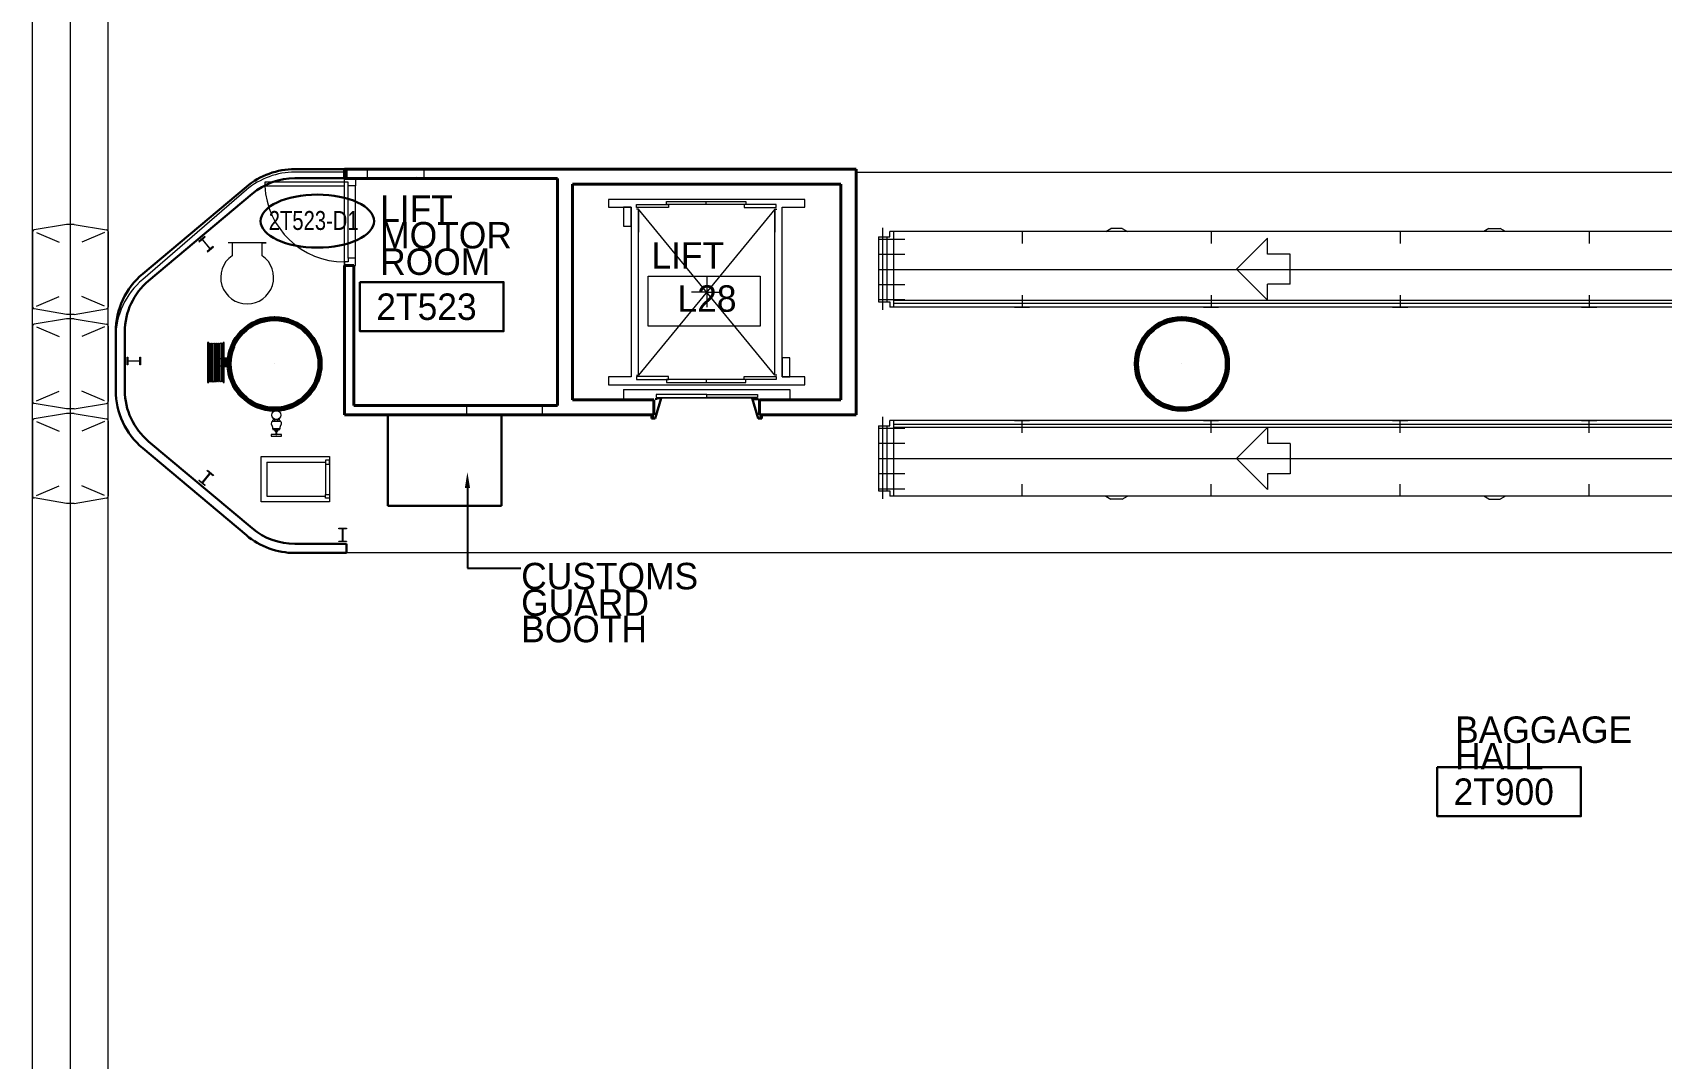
# Model space of a CAD drawing. Header units: metres. Extents: x 1807 to 3745, y 842 to 1968.
# Drawn here: x 3482.8 to 3504.34, y 1298.82 to 1312.38 of the extents above; entities that cross this region are included whole.
import ezdxf
from ezdxf import colors
from ezdxf.entities.mleader import LeaderData, LeaderLine
from ezdxf.enums import TextEntityAlignment as Align
from ezdxf.math import Vec2, Vec3

# ---------------------------------------------------------------- set-up
doc = ezdxf.new("R2010")
doc.units = ezdxf.units.M
doc.header["$MEASUREMENT"] = 0
doc.linetypes.add('DGN1', pattern=[7.299439, 0, -7.299439])
doc.layers.get('0').update_dxf_attribs({"lineweight": 0})
for name, color, linetype, lineweight in [('Level 1', 7, 'Continuous', 0), ('Level 31', 7, 'Continuous', 0), ('Level 33', 7, 'Continuous', 0), ('Primary Door', 7, 'Continuous', 0), ('TRIRIGA DOOR BOX', 7, 'Continuous', 0)]:
    doc.layers.add(name, color=color, linetype=linetype, lineweight=lineweight)
doc.styles.add('Style-CHAR_FAST_FONT', font='CHAR_FAST_FONT.shx', dxfattribs={"height": 0.2})

# ---------------------------------------------------------------- blocks, each defined once
blk = doc.blocks.new('AnonymusCell_280')
at = {"layer": 'Primary Door', "color": 7, "linetype": 'Continuous', "lineweight": 30}
blk.add_ellipse((0, 0), major_axis=(0.75, 0), ratio=0.466667, dxfattribs=at)
at = {"layer": 'Primary Door', "color": 7, "linetype": 'Continuous', "lineweight": 30, "style": 'Style-CHAR_FAST_FONT', "width": 0.799986}
blk.add_text('2T523-D1', height=0.25, dxfattribs=at).set_placement((-0.643, 0.133), align=Align.TOP_LEFT)
blk = doc.blocks.new('AnonymusCell_372')
at = {"layer": 'Level 33', "color": 7, "linetype": 'Continuous', "lineweight": 13}
blk.add_lwpolyline([(-0.739, 0.305), (0.739, 0.305), (0.739, -0.358), (-0.739, -0.358)], close=True, dxfattribs=at)
at = {"layer": 'Level 33', "color": 7, "linetype": 'Continuous', "lineweight": 13, "style": 'Style-CHAR_FAST_FONT'}
blk.add_text('L28', height=0.35, dxfattribs=at).set_placement((-0.353, 0.008), align=Align.MIDDLE_LEFT)

msp = doc.modelspace()

# ---------------------------------------------------------------- linework, layer by layer
at = {"layer": 'Level 1', "color": 7, "linetype": 'Continuous', "lineweight": 0}
for p, q in [((3482.8, 1267.909), (3482.8, 1392.8)), ((3483.8, 1267.909), (3483.8, 1392.8)), ((3486.925, 1310.402), (3485.871, 1310.402)), ((3485.871, 1310.402), (3485.871, 1310.354)), ((3486.915, 1310.535), (3486.27, 1310.535)), ((3486.915, 1310.575), (3493.69, 1310.575)), ((3486.925, 1310.45), (3487.069, 1310.45)), ((3486.925, 1310.402), (3486.925, 1310.45)), ((3486.925, 1310.402), (3486.925, 1310.45)), ((3486.925, 1310.45), (3487.069, 1310.45)), ((3486.925, 1309.3), (3486.925, 1310.402)), ((3486.973, 1310.402), (3486.925, 1310.402)), ((3486.925, 1310.354), (3486.925, 1310.402)), ((3486.973, 1310.402), (3486.925, 1310.402)), ((3486.973, 1310.354), (3486.973, 1310.402)), ((3486.973, 1310.354), (3486.973, 1310.402)), ((3487.069, 1310.45), (3487.069, 1310.354)), ((3487.069, 1310.45), (3487.069, 1310.354)), ((3493.69, 1310.575), (3493.69, 1310.535)), ((3493.69, 1310.535), (3511.63, 1310.535)), ((3485.627, 1310.301), (3484.257, 1309.116)), ((3485.871, 1310.354), (3486.925, 1310.354)), ((3486.973, 1309.396), (3486.973, 1310.354)), ((3487.069, 1310.354), (3486.973, 1310.354)), ((3487.069, 1310.354), (3486.973, 1310.354)), ((3487.069, 1309.396), (3487.069, 1310.354)), ((3493.015, 1310.175), (3490.415, 1310.175)), ((3490.415, 1310.175), (3490.415, 1310.072)), ((3493.015, 1310.072), (3493.015, 1310.175)), ((3490.415, 1310.072), (3490.715, 1310.072)), ((3490.715, 1310.072), (3490.615, 1310.072)), ((3490.615, 1310.072), (3490.615, 1309.822)), ((3490.715, 1310.072), (3490.715, 1307.828)), ((3490.715, 1309.822), (3490.715, 1310.072)), ((3490.785, 1310.067), (3490.785, 1310.107)), ((3490.785, 1310.107), (3491.21, 1310.107)), ((3491.21, 1310.067), (3490.785, 1310.067)), ((3490.815, 1310.047), (3490.786, 1310.047)), ((3492.615, 1307.853), (3490.815, 1310.047)), ((3492.615, 1310.047), (3490.815, 1307.853)), ((3490.815, 1310.047), (3490.815, 1309.74)), ((3490.815, 1307.853), (3490.815, 1310.047)), ((3491.185, 1310.147), (3492.235, 1310.147)), ((3491.185, 1310.107), (3491.185, 1310.147)), ((3492.235, 1310.107), (3491.185, 1310.107)), ((3491.21, 1310.107), (3491.21, 1310.067)), ((3491.71, 1310.107), (3491.71, 1310.147)), ((3492.21, 1310.107), (3492.21, 1310.067)), ((3492.635, 1310.107), (3492.21, 1310.107)), ((3492.21, 1310.067), (3492.635, 1310.067)), ((3492.235, 1310.147), (3492.235, 1310.107)), ((3492.615, 1310.047), (3492.615, 1309.74)), ((3492.615, 1307.853), (3492.615, 1310.047)), ((3492.615, 1310.047), (3492.644, 1310.047)), ((3492.635, 1310.067), (3492.635, 1310.107)), ((3492.715, 1307.828), (3492.715, 1310.072)), ((3492.715, 1310.072), (3493.015, 1310.072)), ((3482.8, 1309.749), (3482.8, 1308.751)), ((3483.25, 1309.845), (3482.821, 1309.774)), ((3482.85, 1309.738), (3483.15, 1309.611)), ((3483.35, 1309.845), (3483.25, 1309.845)), ((3483.35, 1309.845), (3483.779, 1309.774)), ((3483.75, 1309.738), (3483.45, 1309.611)), ((3483.8, 1309.749), (3483.8, 1308.751)), ((3483.8, 1309.749), (3483.8, 1308.751)), ((3490.615, 1309.822), (3490.715, 1309.822)), ((3490.715, 1309.782), (3490.715, 1309.74)), ((3511.854, 1309.75), (3494.136, 1309.75)), ((3494.136, 1309.68), (3494.136, 1309.75)), ((3495.886, 1309.75), (3495.886, 1309.59)), ((3496.992, 1309.75), (3497.061, 1309.79)), ((3497.211, 1309.79), (3497.061, 1309.79)), ((3497.211, 1309.79), (3497.28, 1309.75)), ((3498.386, 1309.75), (3498.386, 1309.59)), ((3500.886, 1309.75), (3500.886, 1309.59)), ((3502.061, 1309.79), (3501.992, 1309.75)), ((3502.061, 1309.79), (3502.211, 1309.79)), ((3502.28, 1309.75), (3502.211, 1309.79)), ((3503.386, 1309.75), (3503.386, 1309.59)), ((3493.986, 1309.68), (3494.136, 1309.68)), ((3493.986, 1309.68), (3493.986, 1308.82)), ((3493.986, 1309.65), (3494.336, 1309.65)), ((3499.131, 1309.662), (3498.72, 1309.252)), ((3499.131, 1309.452), (3499.131, 1309.662)), ((3486.973, 1309.348), (3486.925, 1309.348)), ((3486.925, 1309.348), (3486.925, 1309.3)), ((3486.973, 1309.348), (3486.925, 1309.348)), ((3486.925, 1309.348), (3486.925, 1309.3)), ((3486.925, 1309.3), (3487.069, 1309.3)), ((3486.925, 1309.3), (3487.069, 1309.3)), ((3487.069, 1309.396), (3486.973, 1309.396)), ((3486.973, 1309.396), (3486.973, 1309.348)), ((3487.069, 1309.396), (3486.973, 1309.396)), ((3486.973, 1309.396), (3486.973, 1309.348)), ((3487.069, 1309.3), (3487.069, 1309.396)), ((3487.069, 1309.3), (3487.069, 1309.396)), ((3493.986, 1309.45), (3494.336, 1309.45)), ((3499.431, 1309.452), (3499.131, 1309.452)), ((3499.431, 1309.052), (3499.431, 1309.452)), ((3483.299, 1309.251), (3483.301, 1309.249)), ((3483.301, 1309.251), (3483.299, 1309.249)), ((3491.715, 1309.15), (3491.715, 1308.95)), ((3499.13, 1308.842), (3498.72, 1309.252)), ((3482.85, 1308.762), (3483.15, 1308.889)), ((3483.75, 1308.762), (3483.45, 1308.889)), ((3491.715, 1308.95), (3491.515, 1308.95)), ((3491.715, 1308.95), (3491.715, 1308.75)), ((3491.715, 1308.95), (3491.915, 1308.95)), ((3493.986, 1309.05), (3494.336, 1309.05)), ((3495.886, 1308.91), (3495.886, 1308.75)), ((3498.386, 1308.91), (3498.386, 1308.75)), ((3499.131, 1308.842), (3499.131, 1309.052)), ((3499.431, 1309.052), (3499.131, 1309.052)), ((3500.886, 1308.91), (3500.886, 1308.75)), ((3503.386, 1308.91), (3503.386, 1308.75)), ((3483.25, 1308.655), (3482.821, 1308.727)), ((3483.35, 1308.655), (3483.25, 1308.655)), ((3483.35, 1308.655), (3483.779, 1308.727)), ((3493.986, 1308.85), (3494.336, 1308.85)), ((3493.986, 1308.82), (3494.136, 1308.82)), ((3494.136, 1308.82), (3494.136, 1308.75)), ((3511.854, 1308.75), (3494.136, 1308.75)), ((3508.476, 1308.84), (3494.186, 1308.84)), ((3494.186, 1308.84), (3494.186, 1308.8)), ((3507.886, 1308.8), (3494.186, 1308.8)), ((3495.786, 1308.75), (3495.986, 1308.75)), ((3498.286, 1308.75), (3498.486, 1308.75)), ((3500.786, 1308.75), (3500.986, 1308.75)), ((3503.286, 1308.75), (3503.486, 1308.75)), ((3482.8, 1308.499), (3482.8, 1307.501)), ((3483.25, 1308.595), (3482.821, 1308.523)), ((3482.85, 1308.488), (3483.15, 1308.361)), ((3483.35, 1308.595), (3483.25, 1308.595)), ((3483.299, 1308.626), (3483.301, 1308.624)), ((3483.301, 1308.626), (3483.299, 1308.624)), ((3483.35, 1308.595), (3483.779, 1308.523)), ((3483.75, 1308.488), (3483.45, 1308.361)), ((3483.8, 1308.499), (3483.8, 1307.501)), ((3483.8, 1308.499), (3483.8, 1307.501)), ((3483.9, 1307.65), (3483.9, 1308.425)), ((3483.9, 1308.425), (3483.9, 1307.65)), ((3485.13, 1308.264), (3485.13, 1307.774)), ((3485.149, 1308.264), (3485.149, 1307.774)), ((3485.167, 1308.264), (3485.167, 1307.774)), ((3485.186, 1308.264), (3485.186, 1307.774)), ((3485.204, 1308.264), (3485.204, 1307.774)), ((3485.223, 1308.264), (3485.223, 1307.774)), ((3485.241, 1308.261), (3485.241, 1307.774)), ((3485.241, 1308.261), (3485.241, 1307.774)), ((3485.26, 1308.264), (3485.26, 1307.774)), ((3485.278, 1308.264), (3485.278, 1307.774)), ((3485.297, 1308.264), (3485.297, 1307.774)), ((3485.316, 1308.264), (3485.316, 1307.774)), ((3492.815, 1308.078), (3492.715, 1308.078)), ((3492.715, 1308.078), (3492.715, 1307.828)), ((3492.815, 1307.828), (3492.815, 1308.078)), ((3483.299, 1308.001), (3483.301, 1307.999)), ((3483.301, 1308.001), (3483.299, 1307.999)), ((3485.999, 1308.001), (3486.001, 1307.999)), ((3485.999, 1307.999), (3486.001, 1308.001)), ((3490.715, 1307.828), (3490.415, 1307.828)), ((3490.415, 1307.828), (3490.415, 1307.725)), ((3491.21, 1307.833), (3490.785, 1307.833)), ((3490.785, 1307.833), (3490.785, 1307.793)), ((3490.785, 1307.793), (3491.21, 1307.793)), ((3490.786, 1307.853), (3490.815, 1307.853)), ((3492.235, 1307.793), (3491.185, 1307.793)), ((3491.185, 1307.793), (3491.185, 1307.753)), ((3491.21, 1307.793), (3491.21, 1307.833)), ((3491.71, 1307.793), (3491.71, 1307.753)), ((3492.21, 1307.793), (3492.21, 1307.833)), ((3492.21, 1307.833), (3492.635, 1307.833)), ((3492.635, 1307.793), (3492.21, 1307.793)), ((3492.235, 1307.753), (3492.235, 1307.793)), ((3492.644, 1307.853), (3492.615, 1307.853)), ((3492.635, 1307.833), (3492.635, 1307.793)), ((3493.015, 1307.828), (3492.715, 1307.828)), ((3492.715, 1307.828), (3492.815, 1307.828)), ((3493.015, 1307.725), (3493.015, 1307.828)), ((3497.999, 1308.001), (3498.001, 1307.999)), ((3497.999, 1307.999), (3498.001, 1308.001)), ((3482.85, 1307.512), (3483.15, 1307.639)), ((3483.75, 1307.512), (3483.45, 1307.639)), ((3490.415, 1307.725), (3493.015, 1307.725)), ((3490.615, 1307.66), (3492.815, 1307.66)), ((3490.615, 1307.66), (3490.615, 1307.525)), ((3491.715, 1307.595), (3491.045, 1307.595)), ((3491.045, 1307.595), (3491.045, 1307.555)), ((3491.185, 1307.753), (3492.235, 1307.753)), ((3491.715, 1307.595), (3492.385, 1307.595)), ((3491.715, 1307.555), (3491.715, 1307.595)), ((3491.715, 1307.555), (3491.715, 1307.595)), ((3492.385, 1307.595), (3492.385, 1307.555)), ((3492.815, 1307.66), (3492.815, 1307.525)), ((3483.25, 1307.405), (3482.821, 1307.477)), ((3483.35, 1307.405), (3483.25, 1307.405)), ((3483.299, 1307.376), (3483.301, 1307.374)), ((3483.301, 1307.376), (3483.299, 1307.374)), ((3483.35, 1307.405), (3483.779, 1307.477)), ((3491.045, 1307.555), (3491.715, 1307.555)), ((3492.315, 1307.545), (3491.115, 1307.545)), ((3492.385, 1307.555), (3491.715, 1307.555)), ((3482.8, 1307.249), (3482.8, 1306.251)), ((3483.25, 1307.345), (3482.821, 1307.273)), ((3482.85, 1307.238), (3483.15, 1307.111)), ((3483.35, 1307.345), (3483.25, 1307.345)), ((3483.35, 1307.345), (3483.779, 1307.273)), ((3483.75, 1307.238), (3483.45, 1307.111)), ((3483.8, 1307.249), (3483.8, 1306.251)), ((3483.8, 1307.249), (3483.8, 1306.251)), ((3485.976, 1307.243), (3485.976, 1307.258)), ((3485.985, 1307.261), (3485.985, 1307.277)), ((3486.005, 1307.243), (3486.005, 1307.258)), ((3486.042, 1307.243), (3486.042, 1307.258)), ((3486.062, 1307.277), (3486.062, 1307.261)), ((3486.07, 1307.258), (3486.071, 1307.258)), ((3486.071, 1307.258), (3486.071, 1307.243)), ((3493.986, 1307.18), (3494.136, 1307.18)), ((3493.986, 1307.18), (3493.986, 1306.32)), ((3493.986, 1307.15), (3494.336, 1307.15)), ((3511.854, 1307.25), (3494.136, 1307.25)), ((3494.136, 1307.18), (3494.136, 1307.25)), ((3507.886, 1307.2), (3494.186, 1307.2)), ((3494.186, 1307.2), (3494.186, 1307.16)), ((3508.476, 1307.16), (3494.186, 1307.16)), ((3495.786, 1307.25), (3495.986, 1307.25)), ((3495.886, 1307.09), (3495.886, 1307.25)), ((3498.286, 1307.25), (3498.486, 1307.25)), ((3498.386, 1307.09), (3498.386, 1307.25)), ((3499.13, 1307.158), (3498.72, 1306.748)), ((3499.131, 1307.158), (3499.131, 1306.948)), ((3500.786, 1307.25), (3500.986, 1307.25)), ((3500.886, 1307.09), (3500.886, 1307.25)), ((3503.286, 1307.25), (3503.486, 1307.25)), ((3503.386, 1307.09), (3503.386, 1307.25)), ((3486.091, 1307.066), (3485.956, 1307.066)), ((3485.956, 1307.066), (3485.956, 1307.046)), ((3485.956, 1307.046), (3486.091, 1307.046)), ((3486.071, 1307.143), (3485.976, 1307.143)), ((3485.976, 1307.143), (3485.976, 1307.133)), ((3485.976, 1307.133), (3486.071, 1307.133)), ((3486.046, 1307.133), (3486.001, 1307.133)), ((3486.001, 1307.133), (3486.001, 1307.124)), ((3486.016, 1307.101), (3486.012, 1307.101)), ((3486.013, 1307.121), (3486.013, 1307.133)), ((3486.031, 1307.101), (3486.016, 1307.101)), ((3486.016, 1307.101), (3486.016, 1307.066)), ((3486.016, 1307.066), (3486.031, 1307.066)), ((3486.036, 1307.101), (3486.031, 1307.101)), ((3486.031, 1307.066), (3486.031, 1307.101)), ((3486.034, 1307.121), (3486.034, 1307.133)), ((3486.046, 1307.121), (3486.046, 1307.133)), ((3486.071, 1307.133), (3486.071, 1307.143)), ((3486.091, 1307.046), (3486.091, 1307.066)), ((3493.986, 1306.95), (3494.336, 1306.95)), ((3499.431, 1306.948), (3499.131, 1306.948)), ((3499.431, 1306.948), (3499.431, 1306.548)), ((3483.299, 1306.751), (3483.301, 1306.749)), ((3483.301, 1306.751), (3483.299, 1306.749)), ((3485.627, 1305.734), (3484.257, 1306.884)), ((3486.725, 1306.725), (3486.675, 1306.725)), ((3486.675, 1306.725), (3486.675, 1306.675)), ((3486.725, 1306.675), (3486.725, 1306.725)), ((3499.131, 1306.338), (3498.72, 1306.748)), ((3485.9, 1306.7), (3485.9, 1306.25)), ((3485.9, 1306.7), (3486.675, 1306.7)), ((3486.675, 1306.675), (3486.675, 1306.275)), ((3486.675, 1306.675), (3486.725, 1306.675)), ((3493.986, 1306.55), (3494.336, 1306.55)), ((3499.131, 1306.548), (3499.131, 1306.338)), ((3499.431, 1306.548), (3499.131, 1306.548)), ((3482.85, 1306.262), (3483.15, 1306.389)), ((3483.75, 1306.262), (3483.45, 1306.389)), ((3493.986, 1306.35), (3494.336, 1306.35)), ((3493.986, 1306.32), (3494.136, 1306.32)), ((3494.136, 1306.32), (3494.136, 1306.25)), ((3495.886, 1306.25), (3495.886, 1306.41)), ((3498.386, 1306.25), (3498.386, 1306.41)), ((3500.886, 1306.25), (3500.886, 1306.41)), ((3503.386, 1306.25), (3503.386, 1306.41)), ((3483.25, 1306.155), (3482.821, 1306.227)), ((3483.35, 1306.155), (3483.25, 1306.155)), ((3483.299, 1306.126), (3483.301, 1306.124)), ((3483.301, 1306.126), (3483.299, 1306.124)), ((3483.35, 1306.155), (3483.779, 1306.227)), ((3485.9, 1306.25), (3486.675, 1306.25)), ((3486.675, 1306.225), (3486.675, 1306.275)), ((3486.675, 1306.275), (3486.725, 1306.275)), ((3486.725, 1306.225), (3486.675, 1306.225)), ((3486.725, 1306.275), (3486.725, 1306.225)), ((3511.854, 1306.25), (3494.136, 1306.25)), ((3496.992, 1306.25), (3497.061, 1306.21)), ((3497.211, 1306.21), (3497.061, 1306.21)), ((3497.211, 1306.21), (3497.28, 1306.25)), ((3502.061, 1306.21), (3501.992, 1306.25)), ((3502.061, 1306.21), (3502.211, 1306.21)), ((3502.28, 1306.25), (3502.211, 1306.21)), ((3511.63, 1305.5), (3486.27, 1305.5))]:
    msp.add_line(p, q, dxfattribs=at)
at = {"layer": 'Level 1', "color": 7, "linetype": 'Continuous', "lineweight": 0, "ltscale": 4}
for p, q in [((3483.3, 1267.909), (3483.3, 1392.8)), ((3494.041, 1309.8), (3494.041, 1308.715)), ((3494.186, 1309.75), (3494.186, 1308.75)), ((3494.096, 1309.68), (3494.096, 1308.82)), ((3493.986, 1309.25), (3512.72, 1309.25)), ((3494.041, 1307.3), (3494.041, 1306.215)), ((3494.096, 1307.18), (3494.096, 1306.32)), ((3494.186, 1307.25), (3494.186, 1306.25)), ((3493.986, 1306.75), (3512.72, 1306.75))]:
    msp.add_line(p, q, dxfattribs=at)
at = {"layer": 'Level 1', "color": 7, "linetype": 'Continuous', "lineweight": 30}
for p, q in [((3486.95, 1310.575), (3486.27, 1310.575)), ((3486.27, 1310.455), (3486.95, 1310.455)), ((3486.95, 1310.455), (3486.95, 1310.575)), ((3485.627, 1310.341), (3484.257, 1309.191)), ((3484.334, 1309.099), (3485.704, 1310.249)), ((3483.9, 1308.425), (3483.9, 1307.65)), ((3484.02, 1307.65), (3484.02, 1308.425)), ((3485.34, 1308.07), (3485.34, 1307.968)), ((3485.369, 1308.07), (3485.34, 1308.07)), ((3485.369, 1307.968), (3485.369, 1308.07)), ((3485.34, 1307.968), (3485.369, 1307.968)), ((3491.115, 1307.545), (3491.035, 1307.28)), ((3491.045, 1307.525), (3491.045, 1307.545)), ((3491.045, 1307.545), (3491.115, 1307.545)), ((3492.385, 1307.545), (3492.315, 1307.545)), ((3492.315, 1307.545), (3492.395, 1307.28)), ((3492.385, 1307.525), (3492.385, 1307.545)), ((3489, 1307.325), (3487.5, 1307.325)), ((3487.5, 1307.325), (3487.5, 1306.125)), ((3489, 1306.125), (3489, 1307.325)), ((3490.985, 1307.28), (3490.985, 1307.305)), ((3490.985, 1307.305), (3491.015, 1307.305)), ((3491.035, 1307.28), (3490.985, 1307.28)), ((3492.395, 1307.28), (3492.445, 1307.28)), ((3492.445, 1307.305), (3492.415, 1307.305)), ((3492.445, 1307.28), (3492.445, 1307.305)), ((3485.704, 1305.826), (3484.334, 1306.976)), ((3484.257, 1306.884), (3485.627, 1305.734)), ((3487.5, 1306.125), (3489, 1306.125)), ((3486.95, 1305.62), (3486.27, 1305.62)), ((3486.27, 1305.5), (3486.95, 1305.5)), ((3486.95, 1305.5), (3486.95, 1305.62))]:
    msp.add_line(p, q, dxfattribs=at)
at = {"layer": 'Level 1', "color": 7, "linetype": 'Continuous', "lineweight": 40}
for p, q in [((3493.69, 1310.575), (3486.925, 1310.575)), ((3486.925, 1310.575), (3486.925, 1310.45)), ((3486.925, 1310.45), (3489.74, 1310.45)), ((3489.74, 1310.45), (3489.74, 1307.45)), ((3493.69, 1307.325), (3493.69, 1310.575)), ((3489.94, 1307.525), (3489.94, 1310.375)), ((3489.94, 1310.375), (3493.49, 1310.375)), ((3493.49, 1310.375), (3493.49, 1307.525)), ((3486.925, 1309.3), (3486.925, 1307.325)), ((3487.05, 1309.3), (3486.925, 1309.3)), ((3487.05, 1307.45), (3487.05, 1309.3)), ((3489.74, 1307.45), (3487.05, 1307.45)), ((3491.015, 1307.525), (3489.94, 1307.525)), ((3491.015, 1307.325), (3491.015, 1307.525)), ((3493.49, 1307.525), (3492.415, 1307.525)), ((3492.415, 1307.525), (3492.415, 1307.325)), ((3486.925, 1307.325), (3491.015, 1307.325)), ((3492.415, 1307.325), (3493.69, 1307.325))]:
    msp.add_line(p, q, dxfattribs=at)
at = {"layer": 'Level 1', "color": 7, "linetype": 'DGN1', "lineweight": 13}
for p, q in [((3487.225, 1310.575), (3487.225, 1310.45)), ((3487.225, 1310.45), (3487.975, 1310.575)), ((3487.975, 1310.45), (3487.225, 1310.575)), ((3487.975, 1310.575), (3487.975, 1310.45)), ((3488.54, 1307.45), (3488.54, 1307.325)), ((3488.54, 1307.325), (3489.54, 1307.45)), ((3489.54, 1307.325), (3488.54, 1307.45)), ((3489.54, 1307.45), (3489.54, 1307.325))]:
    msp.add_line(p, q, dxfattribs=at)
at = {"layer": 'Level 1', "color": 7, "linetype": 'Continuous', "lineweight": 13}
for p, q in [((3485.077, 1309.684), (3485, 1309.618)), ((3485, 1309.618), (3485.005, 1309.612)), ((3485.005, 1309.612), (3485.036, 1309.639)), ((3485.047, 1309.638), (3485.141, 1309.525)), ((3485.145, 1309.528), (3485.05, 1309.641)), ((3485.051, 1309.651), (3485.083, 1309.678)), ((3485.083, 1309.678), (3485.077, 1309.684)), ((3485.14, 1309.514), (3485.109, 1309.488)), ((3485.114, 1309.482), (3485.192, 1309.547)), ((3485.187, 1309.554), (3485.155, 1309.527)), ((3485.192, 1309.547), (3485.187, 1309.554)), ((3485.888, 1309.602), (3485.388, 1309.602)), ((3485.438, 1309.602), (3485.438, 1309.429)), ((3485.838, 1309.429), (3485.838, 1309.602)), ((3485.838, 1309.602), (3485.888, 1309.602)), ((3485.109, 1309.488), (3485.114, 1309.482)), ((3485.114, 1308.284), (3485.114, 1307.754)), ((3485.129, 1308.284), (3485.114, 1308.284)), ((3485.129, 1307.754), (3485.129, 1308.284)), ((3485.319, 1308.284), (3485.319, 1307.754)), ((3485.333, 1308.284), (3485.319, 1308.284)), ((3485.333, 1307.754), (3485.333, 1308.284)), ((3484.05, 1307.987), (3484.05, 1308.088)), ((3484.05, 1308.088), (3484.058, 1308.088)), ((3484.058, 1308.088), (3484.058, 1308.047)), ((3484.058, 1308.028), (3484.058, 1307.987)), ((3484.066, 1308.04), (3484.212, 1308.04)), ((3484.212, 1308.035), (3484.066, 1308.035)), ((3484.22, 1308.047), (3484.22, 1308.088)), ((3484.22, 1308.088), (3484.228, 1308.088)), ((3484.22, 1307.987), (3484.22, 1308.028)), ((3484.228, 1308.088), (3484.228, 1307.987)), ((3484.058, 1307.987), (3484.05, 1307.987)), ((3484.228, 1307.987), (3484.22, 1307.987)), ((3485.114, 1307.754), (3485.129, 1307.754)), ((3485.319, 1307.754), (3485.333, 1307.754)), ((3485.825, 1306.775), (3486.725, 1306.775)), ((3485.825, 1306.175), (3485.825, 1306.775)), ((3486.725, 1306.775), (3486.725, 1306.175)), ((3485.047, 1306.437), (3485.141, 1306.55)), ((3485.145, 1306.547), (3485.05, 1306.434)), ((3485.109, 1306.587), (3485.114, 1306.593)), ((3485.14, 1306.561), (3485.109, 1306.587)), ((3485.114, 1306.593), (3485.192, 1306.528)), ((3485.187, 1306.521), (3485.155, 1306.548)), ((3485.192, 1306.528), (3485.187, 1306.521)), ((3485, 1306.457), (3485.005, 1306.463)), ((3485.077, 1306.391), (3485, 1306.457)), ((3485.005, 1306.463), (3485.036, 1306.436)), ((3485.051, 1306.424), (3485.083, 1306.397)), ((3485.083, 1306.397), (3485.077, 1306.391)), ((3486.725, 1306.175), (3485.825, 1306.175)), ((3486.849, 1305.82), (3486.849, 1305.828)), ((3486.849, 1305.828), (3486.95, 1305.828)), ((3486.89, 1305.82), (3486.849, 1305.82)), ((3486.849, 1305.65), (3486.849, 1305.658)), ((3486.849, 1305.658), (3486.89, 1305.658)), ((3486.95, 1305.65), (3486.849, 1305.65)), ((3486.897, 1305.666), (3486.897, 1305.812)), ((3486.902, 1305.812), (3486.902, 1305.666)), ((3486.95, 1305.82), (3486.909, 1305.82)), ((3486.909, 1305.658), (3486.95, 1305.658)), ((3486.95, 1305.828), (3486.95, 1305.82)), ((3486.95, 1305.658), (3486.95, 1305.65))]:
    msp.add_line(p, q, dxfattribs=at)
at = {"layer": 'Level 1', "color": 7, "linetype": 'DGN1', "lineweight": 0}
for p, q in [((3485.339, 1308.067), (3485.132, 1308.067)), ((3485.339, 1307.971), (3485.132, 1307.971)), ((3492.415, 1307.525), (3491.015, 1307.525))]:
    msp.add_line(p, q, dxfattribs=at)
at = {"layer": 'Level 1', "color": 7, "linetype": 'Continuous', "lineweight": 70}
for centre in [(3486, 1308), (3498, 1308)]:
    msp.add_circle(centre, 0.6, dxfattribs=at)
at = {"layer": 'Level 1', "color": 7, "linetype": 'Continuous', "lineweight": 13}
msp.add_circle((3486.024, 1307.323), 0.06, dxfattribs=at)
at = {"layer": 'Level 1', "color": 7, "linetype": 'Continuous', "lineweight": 30}
for centre, radius, start, end in [((3486.27, 1309.575), 1, 90.0003, 130.0096), ((3486.27, 1309.575), 0.88, 90.0003, 130.0096), ((3484.9, 1308.425), 1, 130.0105, 179.9992), ((3484.9, 1308.425), 0.88, 130.0105, 179.9992), ((3484.9, 1307.65), 1, 179.9989, 229.9901), ((3484.9, 1307.65), 0.88, 179.9989, 229.9901), ((3486.27, 1306.5), 1, 229.9904, 269.9991), ((3486.27, 1306.5), 0.88, 229.9904, 269.9991)]:
    msp.add_arc(centre, radius, start, end, dxfattribs=at)
at = {"layer": 'Level 1', "color": 7, "linetype": 'Continuous', "lineweight": 0}
for centre, radius, start, end in [((3486.27, 1309.535), 1, 90, 130.0106), ((3486.925, 1310.402), 1.054, 182.6026, 270), ((3482.825, 1309.749), 0.025, 99.4624, 180), ((3483.775, 1309.749), 0.025, 360, 80.5376), ((3484.9, 1308.35), 1, 130.0106, 180), ((3482.825, 1308.751), 0.025, 180, 260.5378), ((3483.775, 1308.751), 0.025, 279.4622, 360), ((3482.825, 1308.499), 0.025, 99.4624, 180), ((3483.775, 1308.499), 0.025, 360, 80.5376), ((3484.9, 1307.65), 1, 180, 229.9899), ((3484.9, 1307.65), 1, 180, 229.9899), ((3482.825, 1307.501), 0.025, 180, 260.5378), ((3483.775, 1307.501), 0.025, 279.4622, 360), ((3482.825, 1307.249), 0.025, 99.4624, 180), ((3483.775, 1307.249), 0.025, 360, 80.5376), ((3485.99, 1307.212), 0.0339, 113.2427, 208.8427), ((3485.897, 1307.147), 0.0799, 357.2159, 37.4014), ((3485.991, 1307.221), 0.04, 68.767, 111.233), ((3485.991, 1307.281), 0.04, 248.767, 291.233), ((3486.024, 1307.191), 0.0701, 74.7036, 105.2964), ((3486.024, 1307.311), 0.0701, 254.7036, 285.2964), ((3486.057, 1307.221), 0.04, 68.767, 111.233), ((3486.057, 1307.281), 0.04, 248.767, 291.233), ((3486.058, 1307.212), 0.0339, 331.1573, 66.7573), ((3486.151, 1307.147), 0.0799, 142.5986, 182.7841), ((3486.007, 1307.123), 0.00618, 166.1244, 346.1244), ((3485.992, 1307.102), 0.0205, 359.2613, 50.134), ((3486.024, 1307.129), 0.0127, 214.4192, 325.5808), ((3486.04, 1307.123), 0.00618, 193.8756, 346.1244), ((3486.056, 1307.102), 0.0205, 129.866, 180.7387), ((3482.825, 1306.251), 0.025, 180, 260.5378), ((3483.775, 1306.251), 0.025, 279.4622, 360), ((3486.27, 1306.5), 1, 229.9895, 270)]:
    msp.add_arc(centre, radius, start, end, dxfattribs=at)
at = {"layer": 'Level 1', "color": 7, "linetype": 'Continuous', "lineweight": 13}
for centre, radius, start, end in [((3485.041, 1309.633), 0.0076, 40, 130), ((3485.056, 1309.646), 0.0076, 130, 220), ((3485.135, 1309.52), 0.0076, 310, 40), ((3485.15, 1309.533), 0.0076, 220, 310), ((3485.638, 1309.142), 0.35, 124.8503, 55.1497), ((3484.066, 1308.047), 0.0076, 180, 270), ((3484.066, 1308.028), 0.0076, 90, 180), ((3484.212, 1308.047), 0.0076, 270, 0), ((3484.212, 1308.028), 0.0076, 0, 90), ((3485.135, 1306.555), 0.0076, 320, 50), ((3485.15, 1306.542), 0.0076, 50, 140), ((3485.041, 1306.442), 0.0076, 230, 320), ((3485.056, 1306.429), 0.0076, 140, 230), ((3486.89, 1305.812), 0.0076, 0, 90), ((3486.89, 1305.666), 0.0076, 270, 0), ((3486.909, 1305.812), 0.0076, 90, 180), ((3486.909, 1305.666), 0.0076, 180, 270)]:
    msp.add_arc(centre, radius, start, end, dxfattribs=at)
at = {"layer": 'Level 1', "color": 7, "linetype": 'Continuous', "lineweight": 0, "extrusion": (0, 0, -1)}
for centre, major_axis, ratio in [((3485.139, 1308.257), (0, -0.017), 0.578812), ((3485.158, 1308.257), (0, -0.017), 0.578812), ((3485.176, 1308.257), (0, -0.017), 0.578812), ((3485.195, 1308.257), (0, -0.017), 0.578812), ((3485.213, 1308.257), (0, -0.017), 0.578812), ((3485.232, 1308.257), (0, -0.017), 0.578812), ((3485.251, 1307.781), (0, 0.017), 0.578813), ((3485.269, 1307.781), (0, 0.017), 0.578813), ((3485.288, 1307.781), (0, 0.017), 0.578813), ((3485.306, 1307.781), (0, 0.017), 0.578813)]:
    msp.add_ellipse(centre, major_axis=major_axis, ratio=ratio, start_param=1.981756, end_param=4.478097, dxfattribs=at)
at = {"layer": 'Level 1', "color": 7, "linetype": 'Continuous', "lineweight": 0}
for centre, major_axis, ratio in [((3485.251, 1308.257), (0, 0.017), 0.578812), ((3485.269, 1308.257), (0, 0.017), 0.578812), ((3485.288, 1308.257), (0, 0.017), 0.578812), ((3485.306, 1308.257), (0, 0.017), 0.578812), ((3485.139, 1307.781), (0, -0.017), 0.578813), ((3485.158, 1307.781), (0, -0.017), 0.578813), ((3485.176, 1307.781), (0, -0.017), 0.578813), ((3485.195, 1307.781), (0, -0.017), 0.578813), ((3485.213, 1307.781), (0, -0.017), 0.578813), ((3485.232, 1307.781), (0, -0.017), 0.578813)]:
    msp.add_ellipse(centre, major_axis=major_axis, ratio=ratio, start_param=5.123349, end_param=7.619689, dxfattribs=at)
at = {"layer": 'TRIRIGA DOOR BOX', "color": 251, "linetype": 'Continuous', "lineweight": 30, "true_color": 0x555555}
for points in [[(3487.129, 1309.081), (3489.029, 1309.081), (3489.029, 1308.431), (3487.129, 1308.431)], [(3501.376, 1302.669), (3503.276, 1302.669), (3503.276, 1302.019), (3501.376, 1302.019)]]:
    msp.add_lwpolyline(points, close=True, dxfattribs=at)

# ---------------------------------------------------------------- block references
at = {"color": 7, "linetype": 'Continuous', "lineweight": 0}
for name, p in [('AnonymusCell_280', (3486.566, 1309.888)), ('AnonymusCell_372', (3491.682, 1308.856))]:
    msp.add_blockref(name, p, dxfattribs=at)

# ---------------------------------------------------------------- texts
at = {"layer": 'Level 31', "color": 7, "linetype": 'Continuous', "lineweight": 30, "style": 'Style-CHAR_FAST_FONT'}
msp.add_text('LIFT', height=0.35, dxfattribs=at).set_placement((3490.984, 1309.434), align=Align.MIDDLE_LEFT)
at = {"layer": 'Level 31', "color": 7, "linetype": 'Continuous', "lineweight": 30, "char_height": 0.35, "attachment_point": 4, "line_spacing_factor": 0.6, "style": 'Style-CHAR_FAST_FONT'}
for s, insert, width in [('LIFT\\PMOTOR\\PROOM\\P', (3487.397, 1309.699), 1.78555), ('CUSTOMS\\PGUARD\\PBOOTH\\P', (3489.262, 1304.842), 2.54949), ('BAGGAGE\\PHALL\\P', (3501.613, 1302.989), 2.54949)]:
    msp.add_mtext(s, dxfattribs=dict(at, insert=insert, width=width))
at = {"layer": 'Level 33', "color": 7, "linetype": 'Continuous', "lineweight": 30, "style": 'Style-CHAR_FAST_FONT'}
for s, p in [('2T523', (3487.346, 1308.756)), ('2T900', (3501.593, 1302.344))]:
    msp.add_text(s, height=0.35, dxfattribs=at).set_placement(p, align=Align.MIDDLE_LEFT)

# ---------------------------------------------------------------- leaders
at = {"layer": 'Level 31', "color": 7, "linetype": 'Continuous', "lineweight": 13}
ml = msp.add_multileader_mtext('Standard', dxfattribs=at)
ml.set_content('')
ml.set_leader_properties()
ml.build(insert=Vec2(0, 0))
ml.multileader.update_dxf_attribs({"text_left_attachment_type": 2, "text_right_attachment_type": 2, "text_top_attachment_type": 2, "text_bottom_attachment_type": 2, "dogleg_length": 0, "arrow_head_size": 0.21})
ctx = ml.context
ctx.base_point, ctx.char_height, ctx.arrow_head_size, ctx.landing_gap_size, ctx.plane_origin = Vec3(2951.807, 1497.331), 0.2, 0.21, 0, Vec3(2951.1, 1498.6)
ctx.left_attachment, ctx.right_attachment, ctx.top_attachment, ctx.bottom_attachment = 2, 2, 2, 2
notes = []
notes.append((ctx, [(0, (1, 1, 0), (3489.258, 1305.3), (1, 0), 0, [(0, [(3488.551, 1306.569), (3488.551, 1305.3)], 0, [])])]))
ctx.mtext, ml.multileader.dxf.content_type = None, 0
for ctx, leaders in notes:
    for number, flags, end, landing, length, lines in leaders:
        leader = LeaderData()
        leader.index, (leader.has_last_leader_line, leader.has_dogleg_vector, leader.attachment_direction) = number, flags
        leader.last_leader_point, leader.dogleg_vector, leader.dogleg_length = Vec3(end), Vec3(landing), length
        for number, points, colour, breaks in lines:
            line = LeaderLine()
            line.index, line.vertices, line.color, line.breaks = number, Vec3.list(points), colors.encode_raw_color(colour), breaks
            leader.lines.append(line)
        ctx.leaders.append(leader)

doc.saveas('drawing.dxf')
